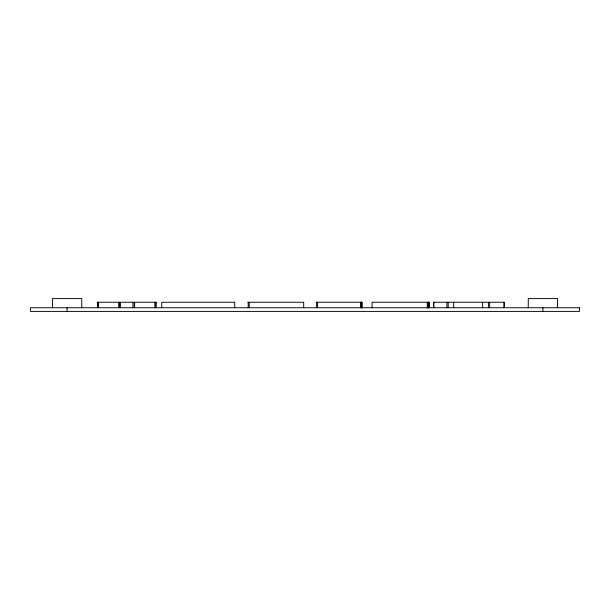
<?xml version="1.0" encoding="UTF-8"?>
<svg xmlns="http://www.w3.org/2000/svg" width="610" height="610" viewBox="0 0 610 610"><rect width="100%" height="100%" fill="white"/><g stroke="black" fill="none" stroke-linecap="round" stroke-linejoin="round"><path stroke-width="0.91" d="M97.272 302.255L156.251 302.255M247.866 302.255L303.681 302.255L303.681 307.745M316.254 302.255L361.943 302.255L361.943 307.745M429.082 302.255L372.069 302.255L372.069 307.745M557.54 307.745L557.54 298.595L528.26 298.595L528.26 307.745M542.9 307.745L542.9 311.405M504.378 307.745L504.378 302.255L433.489 302.255L433.489 307.745M503.898 302.255L503.898 307.745M489.662 302.255L489.662 307.745M488.412 302.255L488.412 307.745M482.632 302.255L482.632 307.745M453.68 302.255L453.68 307.745M448.175 302.255L448.175 307.745M446.924 302.255L446.924 307.745M433.908 302.255L433.908 307.745M428.845 307.745L428.754 302.255L428.723 307.745M428.601 302.255L428.601 307.745M428.243 302.255L428.243 307.745M427.29 302.255L427.29 307.745M361.799 302.255L361.799 307.745M361.646 302.255L361.646 307.745M361.501 302.255L361.501 307.745M361.349 302.255L361.349 307.745M360.601 302.255L360.601 307.745M317.596 302.255L317.596 307.745M316.59 302.255L316.59 307.745M249.208 302.255L249.208 307.745M248.201 302.255L248.201 307.745M234.705 307.745L234.705 302.255L161.726 302.255L161.726 307.745M156.099 302.255L156.099 307.745M155.649 302.255L155.649 307.745M154.909 302.255L154.909 307.745M134.627 302.255L134.627 307.745M134.238 302.255L134.238 307.745M132.957 302.255L132.957 307.745M120.566 302.255L120.566 307.745M119.285 302.255L119.285 307.745M118.897 302.255L118.897 307.745M98.584 302.255L98.584 307.745M97.867 302.255L97.867 307.745M97.425 302.255L97.425 307.745M81.74 307.745L81.74 298.595L52.46 298.595L52.46 307.745M67.1 307.745L67.1 311.405M579.5 307.745L30.5 307.745L30.5 311.405L579.5 311.405L579.5 307.745M428.99 307.745L428.99 302.255L428.96 307.745"/></g></svg>
